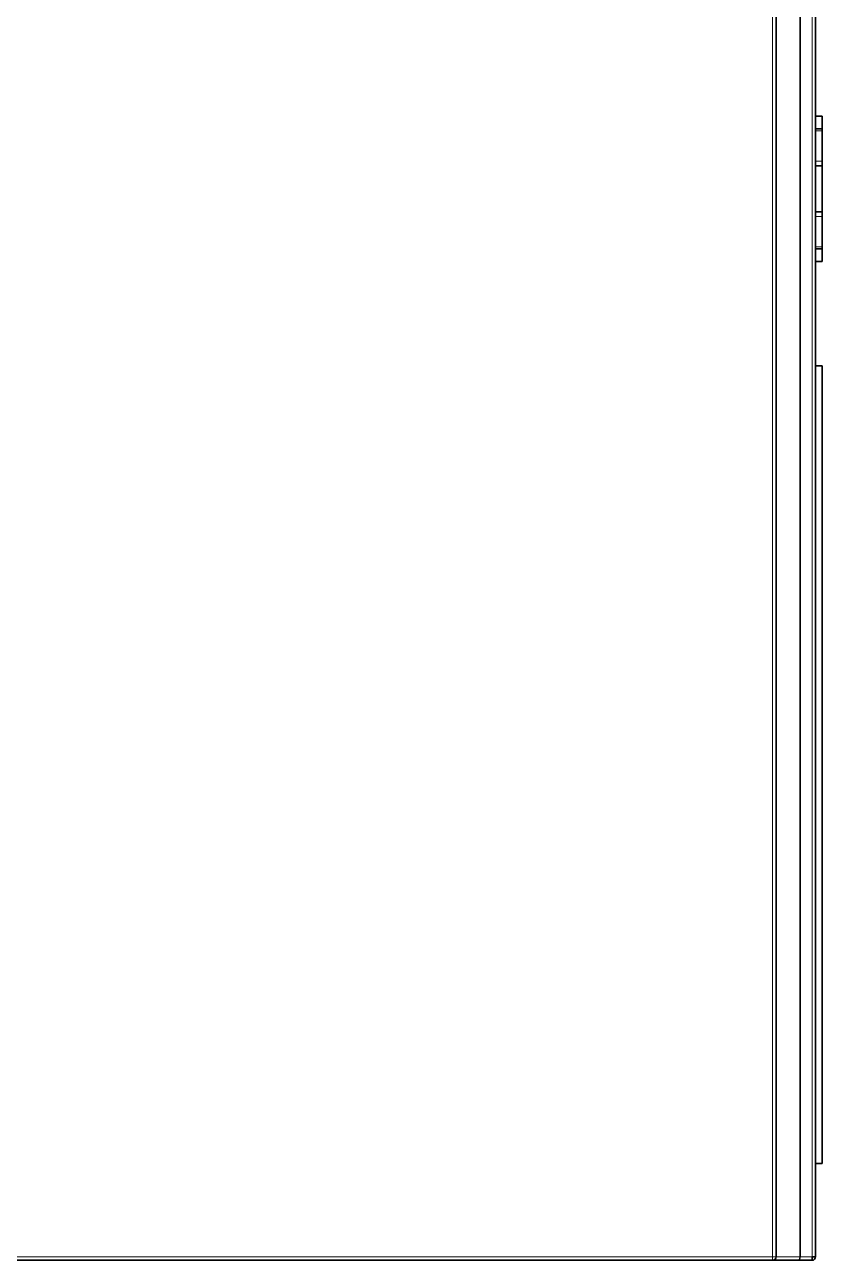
# Model space of a CAD drawing. Extents: x -45 to 645, y -160 to 467.
# Drawn here: x 407 to 453.5, y 69.3 to 141.4 of the extents above; entities that cross this region are included whole.
import ezdxf

# ---------------------------------------------------------------- set-up
doc = ezdxf.new("R2010")
doc.units = 0
doc.layers.add('layer 1', color=7, linetype='Continuous')

msp = doc.modelspace()

# ---------------------------------------------------------------- linework, layer by layer
at = {"color": 7, "lineweight": 13}
for p, q in [((450.632, 69.462), (450.632, 237.062)), ((450.632, 69.462), (450.632, 237.062)), ((450.632, 69.462), (450.632, 237.062)), ((450.632, 69.462), (450.632, 237.062)), ((452.932, 69.462), (452.932, 206.076)), ((452.932, 69.462), (452.932, 206.076)), ((452.932, 69.462), (452.932, 206.076)), ((452.932, 69.462), (452.932, 206.076)), ((295.071, 69.462), (450.632, 69.462)), ((295.071, 69.462), (450.632, 69.462)), ((295.071, 69.462), (450.632, 69.462)), ((295.071, 69.462), (450.632, 69.462))]:
    msp.add_line(p, q, dxfattribs=at)
at = {"color": 7, "lineweight": 35}
for p, q in [((450.832, 69.462), (450.832, 237.062)), ((450.832, 69.462), (450.832, 237.062)), ((450.832, 69.462), (450.832, 237.062)), ((450.832, 69.462), (450.832, 237.062)), ((452.232, 69.462), (452.232, 206.07)), ((452.232, 69.462), (452.232, 206.07)), ((452.232, 69.462), (452.232, 206.07)), ((452.232, 69.462), (452.232, 206.07)), ((453.132, 206.076), (453.132, 69.462)), ((453.132, 206.076), (453.132, 69.462)), ((453.132, 206.076), (453.132, 69.462)), ((453.132, 206.076), (453.132, 69.462)), ((453.532, 121.512), (453.532, 74.912)), ((453.532, 121.512), (453.532, 74.912)), ((453.532, 121.512), (453.532, 74.912)), ((453.532, 121.512), (453.532, 74.912)), ((295.073, 69.262), (450.632, 69.262)), ((295.073, 69.262), (450.632, 69.262)), ((295.073, 69.262), (450.632, 69.262)), ((295.073, 69.262), (450.632, 69.262))]:
    msp.add_line(p, q, dxfattribs=at)
at = {"color": 7, "lineweight": 35, "ltscale": 0.010001}
for p, q in [((453.132, 136.112), (453.532, 136.112)), ((453.132, 136.112), (453.532, 136.112)), ((453.132, 136.112), (453.532, 136.112)), ((453.132, 136.112), (453.532, 136.112)), ((453.132, 135.362), (453.532, 135.362)), ((453.132, 135.362), (453.532, 135.362)), ((453.132, 135.362), (453.532, 135.362)), ((453.132, 135.362), (453.532, 135.362)), ((453.132, 133.212), (453.532, 133.212)), ((453.132, 133.212), (453.532, 133.212)), ((453.132, 133.212), (453.532, 133.212)), ((453.132, 133.212), (453.532, 133.212)), ((453.132, 130.512), (453.532, 130.512)), ((453.132, 130.512), (453.532, 130.512)), ((453.132, 130.512), (453.532, 130.512)), ((453.132, 130.512), (453.532, 130.512)), ((453.132, 128.362), (453.532, 128.362)), ((453.132, 128.362), (453.532, 128.362)), ((453.132, 128.362), (453.532, 128.362)), ((453.132, 128.362), (453.532, 128.362)), ((453.132, 127.612), (453.532, 127.612)), ((453.132, 127.612), (453.532, 127.612)), ((453.132, 127.612), (453.532, 127.612)), ((453.132, 127.612), (453.532, 127.612)), ((453.532, 121.512), (453.132, 121.512)), ((453.532, 121.512), (453.132, 121.512)), ((453.532, 121.512), (453.132, 121.512)), ((453.532, 121.512), (453.132, 121.512)), ((453.532, 74.912), (453.132, 74.912)), ((453.532, 74.912), (453.132, 74.912)), ((453.532, 74.912), (453.132, 74.912)), ((453.532, 74.912), (453.132, 74.912))]:
    msp.add_line(p, q, dxfattribs=at)
at = {"color": 7, "lineweight": 35, "ltscale": 0.01875}
for p, q in [((453.532, 136.112), (453.532, 135.362)), ((453.532, 136.112), (453.532, 135.362)), ((453.532, 136.112), (453.532, 135.362)), ((453.532, 136.112), (453.532, 135.362)), ((453.532, 128.362), (453.532, 127.612)), ((453.532, 128.362), (453.532, 127.612)), ((453.532, 128.362), (453.532, 127.612)), ((453.532, 128.362), (453.532, 127.612))]:
    msp.add_line(p, q, dxfattribs=at)
at = {"color": 7, "lineweight": 13, "ltscale": 0.010001}
for p, q in [((453.132, 135.245), (453.532, 135.245)), ((453.132, 135.245), (453.532, 135.245)), ((453.132, 135.245), (453.532, 135.245)), ((453.132, 135.245), (453.532, 135.245)), ((453.132, 133.48), (453.532, 133.48)), ((453.132, 133.48), (453.532, 133.48)), ((453.132, 133.48), (453.532, 133.48)), ((453.132, 133.48), (453.532, 133.48)), ((453.132, 130.245), (453.532, 130.245)), ((453.132, 130.245), (453.532, 130.245)), ((453.132, 130.245), (453.532, 130.245)), ((453.132, 130.245), (453.532, 130.245)), ((453.132, 128.48), (453.532, 128.48)), ((453.132, 128.48), (453.532, 128.48)), ((453.132, 128.48), (453.532, 128.48)), ((453.132, 128.48), (453.532, 128.48))]:
    msp.add_line(p, q, dxfattribs=at)
at = {"color": 7, "lineweight": 35, "ltscale": 0.002929}
for p, q in [((453.532, 135.362), (453.532, 135.245)), ((453.532, 135.362), (453.532, 135.245)), ((453.532, 135.362), (453.532, 135.245)), ((453.532, 135.362), (453.532, 135.245)), ((453.532, 128.48), (453.532, 128.362)), ((453.532, 128.48), (453.532, 128.362)), ((453.532, 128.48), (453.532, 128.362)), ((453.532, 128.48), (453.532, 128.362))]:
    msp.add_line(p, q, dxfattribs=at)
at = {"color": 7, "lineweight": 35, "ltscale": 0.044142}
for p, q in [((453.532, 135.245), (453.532, 133.48)), ((453.532, 135.245), (453.532, 133.48)), ((453.532, 135.245), (453.532, 133.48)), ((453.532, 135.245), (453.532, 133.48)), ((453.532, 130.245), (453.532, 128.48)), ((453.532, 130.245), (453.532, 128.48)), ((453.532, 130.245), (453.532, 128.48)), ((453.532, 130.245), (453.532, 128.48))]:
    msp.add_line(p, q, dxfattribs=at)
at = {"color": 7, "lineweight": 35, "ltscale": 0.006679}
for p, q in [((453.532, 133.48), (453.532, 133.212)), ((453.532, 133.48), (453.532, 133.212)), ((453.532, 133.48), (453.532, 133.212)), ((453.532, 133.48), (453.532, 133.212)), ((453.532, 130.512), (453.532, 130.245)), ((453.532, 130.512), (453.532, 130.245)), ((453.532, 130.512), (453.532, 130.245)), ((453.532, 130.512), (453.532, 130.245))]:
    msp.add_line(p, q, dxfattribs=at)
at = {"color": 7, "lineweight": 35, "ltscale": 0.0675}
msp.add_line((453.532, 133.212), (453.532, 130.512), dxfattribs=at)
msp.add_line((453.532, 133.212), (453.532, 130.512), dxfattribs=at)
msp.add_line((453.532, 133.212), (453.532, 130.512), dxfattribs=at)
msp.add_line((453.532, 133.212), (453.532, 130.512), dxfattribs=at)
at = {"color": 7, "lineweight": 13, "ltscale": 0.005}
for p, q in [((450.632, 69.462), (450.832, 69.462)), ((450.632, 69.262), (450.632, 69.462)), ((450.632, 69.262), (450.632, 69.462)), ((450.632, 69.462), (450.832, 69.462)), ((450.632, 69.462), (450.832, 69.462)), ((450.632, 69.262), (450.632, 69.462)), ((450.632, 69.262), (450.632, 69.462)), ((450.632, 69.462), (450.832, 69.462))]:
    msp.add_line(p, q, dxfattribs=at)
at = {"color": 7, "lineweight": 13, "ltscale": 0.035001}
msp.add_line((450.832, 69.462), (452.232, 69.462), dxfattribs=at)
msp.add_line((450.832, 69.462), (452.232, 69.462), dxfattribs=at)
msp.add_line((450.832, 69.462), (452.232, 69.462), dxfattribs=at)
msp.add_line((450.832, 69.462), (452.232, 69.462), dxfattribs=at)
at = {"color": 7, "lineweight": 13, "ltscale": 0.0175}
msp.add_line((452.932, 69.462), (452.232, 69.462), dxfattribs=at)
msp.add_line((452.932, 69.462), (452.232, 69.462), dxfattribs=at)
msp.add_line((452.932, 69.462), (452.232, 69.462), dxfattribs=at)
msp.add_line((452.932, 69.462), (452.232, 69.462), dxfattribs=at)
at = {"color": 7, "lineweight": 35, "ltscale": 0.005}
for p, q in [((452.932, 69.262), (452.932, 69.462)), ((452.932, 69.462), (453.132, 69.462)), ((452.932, 69.462), (453.132, 69.462)), ((452.932, 69.262), (452.932, 69.462)), ((452.932, 69.262), (452.932, 69.462)), ((452.932, 69.462), (453.132, 69.462)), ((452.932, 69.462), (453.132, 69.462)), ((452.932, 69.262), (452.932, 69.462))]:
    msp.add_line(p, q, dxfattribs=at)
at = {"color": 7, "lineweight": 35, "ltscale": 0.037731}
msp.add_line((452.141, 69.262), (450.632, 69.262), dxfattribs=at)
msp.add_line((452.141, 69.262), (450.632, 69.262), dxfattribs=at)
msp.add_line((452.141, 69.262), (450.632, 69.262), dxfattribs=at)
msp.add_line((452.141, 69.262), (450.632, 69.262), dxfattribs=at)
at = {"color": 7, "lineweight": 35, "ltscale": 0.019769}
msp.add_line((452.932, 69.262), (452.141, 69.262), dxfattribs=at)
msp.add_line((452.932, 69.262), (452.141, 69.262), dxfattribs=at)
msp.add_line((452.932, 69.262), (452.141, 69.262), dxfattribs=at)
msp.add_line((452.932, 69.262), (452.141, 69.262), dxfattribs=at)
at = {"color": 7, "lineweight": 35}
msp.add_lwpolyline([(452.141, 69.262), (452.164, 69.269), (452.178, 69.28), (452.203, 69.318), (452.232, 69.462)], dxfattribs=at)
msp.add_lwpolyline([(452.141, 69.262), (452.164, 69.269), (452.178, 69.28), (452.203, 69.318), (452.232, 69.462)], dxfattribs=at)
msp.add_lwpolyline([(452.141, 69.262), (452.164, 69.269), (452.178, 69.28), (452.203, 69.318), (452.232, 69.462)], dxfattribs=at)
msp.add_lwpolyline([(452.141, 69.262), (452.164, 69.269), (452.178, 69.28), (452.203, 69.318), (452.232, 69.462)], dxfattribs=at)
for centre in [(450.632, 69.462), (450.632, 69.462), (450.632, 69.462), (450.632, 69.462), (452.932, 69.462), (452.932, 69.462), (452.932, 69.462), (452.932, 69.462)]:
    msp.add_arc(centre, 0.2, 270, 0, dxfattribs=at)
at = {"layer": 'layer 1', "color": 7, "lineweight": 9, "true_color": 0xffffff}
for points in [[(450.831, 69.462), (450.831, 125.329), (450.831, 209.129), (450.831, 237.062)], [(452.231, 69.462), (452.231, 114.998), (452.231, 183.302), (452.231, 206.07)], [(453.131, 69.462), (453.131, 115), (453.131, 183.307), (453.131, 206.076)], [(453.131, 136.112), (453.265, 136.112), (453.465, 136.112), (453.531, 136.112)], [(453.531, 136.112), (453.531, 135.862), (453.531, 135.487), (453.531, 135.362)], [(453.531, 135.362), (453.398, 135.362), (453.198, 135.362), (453.131, 135.362)], [(453.531, 135.362), (453.531, 135.323), (453.531, 135.265), (453.531, 135.245)], [(453.531, 135.245), (453.531, 134.657), (453.531, 133.774), (453.531, 133.48)], [(453.131, 133.212), (453.265, 133.212), (453.465, 133.212), (453.531, 133.212)], [(453.531, 133.48), (453.531, 133.391), (453.531, 133.257), (453.531, 133.212)], [(453.531, 133.212), (453.531, 132.312), (453.531, 130.962), (453.531, 130.512)], [(453.131, 130.512), (453.265, 130.512), (453.465, 130.512), (453.531, 130.512)], [(453.531, 130.512), (453.531, 130.423), (453.531, 130.29), (453.531, 130.245)], [(453.531, 130.245), (453.531, 129.657), (453.531, 128.774), (453.531, 128.48)], [(453.131, 128.362), (453.265, 128.362), (453.465, 128.362), (453.531, 128.362)], [(453.531, 128.48), (453.531, 128.442), (453.531, 128.386), (453.531, 128.367)], [(453.531, 128.362), (453.531, 128.112), (453.531, 127.737), (453.531, 127.612)], [(453.131, 127.612), (453.265, 127.612), (453.465, 127.612), (453.531, 127.612)], [(453.531, 121.512), (453.398, 121.512), (453.198, 121.512), (453.131, 121.512)], [(453.531, 121.512), (453.531, 105.979), (453.531, 82.679), (453.531, 74.912)], [(453.531, 74.912), (453.398, 74.912), (453.198, 74.912), (453.131, 74.912)], [(450.631, 69.262), (450.765, 69.262), (450.831, 69.396), (450.831, 69.462)], [(452.931, 69.262), (452.931, 69.329), (452.931, 69.396), (452.931, 69.462)], [(453.131, 69.462), (453.131, 69.329), (452.998, 69.262), (452.931, 69.262)], [(452.931, 69.462), (453.065, 69.462), (453.131, 69.462), (453.131, 69.462)], [(450.631, 69.262), (398.778, 69.262), (320.999, 69.262), (295.073, 69.262)], [(452.141, 69.262), (451.651, 69.262), (450.916, 69.262), (450.671, 69.262)], [(452.931, 69.262), (452.674, 69.262), (452.287, 69.262), (452.158, 69.262)]]:
    msp.add_open_spline(points, degree=3, dxfattribs=at)
msp.add_open_spline([(452.141, 69.262), (452.164, 69.262), (452.187, 69.282), (452.204, 69.319), (452.22, 69.355), (452.231, 69.409), (452.231, 69.462)], degree=3, knots=[0, 0, 0, 0, 0.5, 0.5, 0.5, 1, 1, 1, 1], dxfattribs=at)

doc.saveas('drawing.dxf')
